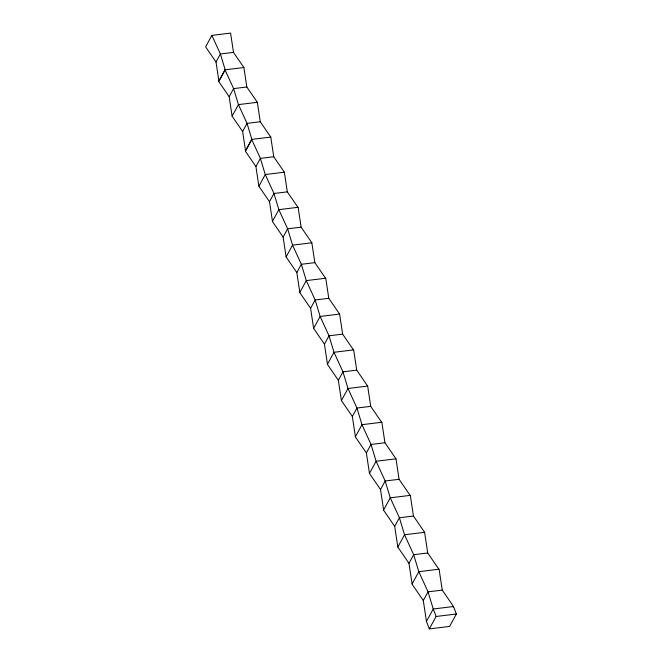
<?xml version="1.0" encoding="UTF-8"?>
<svg xmlns="http://www.w3.org/2000/svg" width="662" height="662" viewBox="0 0 662 662"><rect width="100%" height="100%" fill="white"/><g stroke="black" fill="none" stroke-linecap="round" stroke-linejoin="round"><path stroke-width="0.99" d="M211.873 35.384L205.617 46.845L216.011 61.996L218.923 81.277L225.179 69.816L220.396 53.978L211.873 35.384L230.583 33.1L233.487 52.372L243.889 67.524L246.827 86.995L257.336 102.296L260.274 121.767L270.775 137.075L273.745 156.737L284.354 172.194L287.325 191.864L297.933 207.322M216.011 61.996L220.396 53.978L233.487 52.372M224.997 69.833L218.675 81.409L229.176 96.718L232.114 116.189L242.623 131.49L245.561 150.961L251.883 139.384L247.042 123.389L238.436 104.613L233.603 88.609L224.997 69.833L243.889 67.524M229.176 96.718L233.603 88.609L246.827 86.995M232.114 116.189L238.436 104.613L257.336 102.296M242.623 131.49L247.042 123.389L260.274 121.767M270.775 137.075L251.692 139.409L245.304 151.101L255.913 166.559L258.883 186.221L269.492 201.678L272.463 221.348M255.913 166.559L260.381 158.375L251.692 139.409M258.883 186.221L265.272 174.528L260.381 158.375L273.745 156.737M269.492 201.678L273.969 193.494L265.272 174.528L284.354 172.194M299.828 292.422L296.833 272.562L286.116 256.947L283.121 237.079L287.631 228.812L278.851 209.655L273.969 193.494L287.325 191.864M286.116 256.947L292.563 245.13L287.631 228.812L301.127 227.165L311.843 242.78L314.847 262.64L325.563 278.255M296.833 272.562L301.351 264.295L292.563 245.13L311.843 242.78M327.475 364.224L324.446 344.157L313.623 328.385L310.594 308.318L315.153 299.969L306.283 280.614L301.351 264.295L314.847 262.64M313.623 328.385L320.135 316.453L315.153 299.969L328.782 298.297L339.614 314.069L342.643 334.136L353.467 349.908M324.446 344.157L329.006 335.8L320.135 316.453L339.614 314.069M355.403 436.738L352.341 416.472L341.41 400.543L338.348 380.269L342.957 371.837L333.996 352.292L329.006 335.8L342.643 334.136M341.41 400.543L347.989 388.486L342.957 371.837L356.727 370.149L367.658 386.087L370.72 406.352L381.651 422.282M352.341 416.472L356.95 408.04L347.989 388.486L367.658 386.087M383.604 509.997L380.518 489.516L369.47 473.429L366.384 452.957L371.034 444.434L361.982 424.69L356.95 408.04L370.72 406.352M369.47 473.429L376.115 461.257L371.034 444.434L384.945 442.737L395.992 458.824L399.078 479.296L410.126 495.391M380.518 489.516L385.168 481.001L376.115 461.257L395.992 458.824M412.103 583.983L408.975 563.304L397.821 547.052L394.701 526.373L399.401 517.767L390.257 497.824L385.168 481.001L399.078 479.296M397.821 547.052L404.532 534.755L399.401 517.767L413.452 516.046L424.607 532.298L427.726 552.985L438.881 569.237M408.975 563.304L413.676 554.698L404.532 534.755L424.607 532.298M423.299 600.525L412.029 584.107L418.814 571.687L439.088 569.212L442.241 590.099L453.511 606.516L456.383 614.005L449.606 626.426L429.332 628.9L426.452 621.419L423.299 600.525L428.049 591.836L418.814 571.687L413.676 554.698L427.726 552.985M426.452 621.419L433.238 608.999L428.049 591.836L442.241 590.099M429.332 628.9L436.109 616.479L433.238 608.999L453.511 606.516L453.247 607.013M456.184 614.03L456.118 614.493M436.109 616.479L456.383 614.005M283.121 237.079L272.396 221.464L278.851 209.655L298.132 207.297L301.127 227.165M310.594 308.318L299.77 292.546L306.283 280.614L325.754 278.23L328.782 298.297M338.348 380.269L327.409 364.34L333.996 352.292L353.665 349.884L356.727 370.149M366.384 452.957L355.337 436.862L361.982 424.69L381.85 422.257L384.945 442.737M394.701 526.373L383.538 510.112L390.257 497.824L410.324 495.366L413.452 516.046"/></g></svg>
